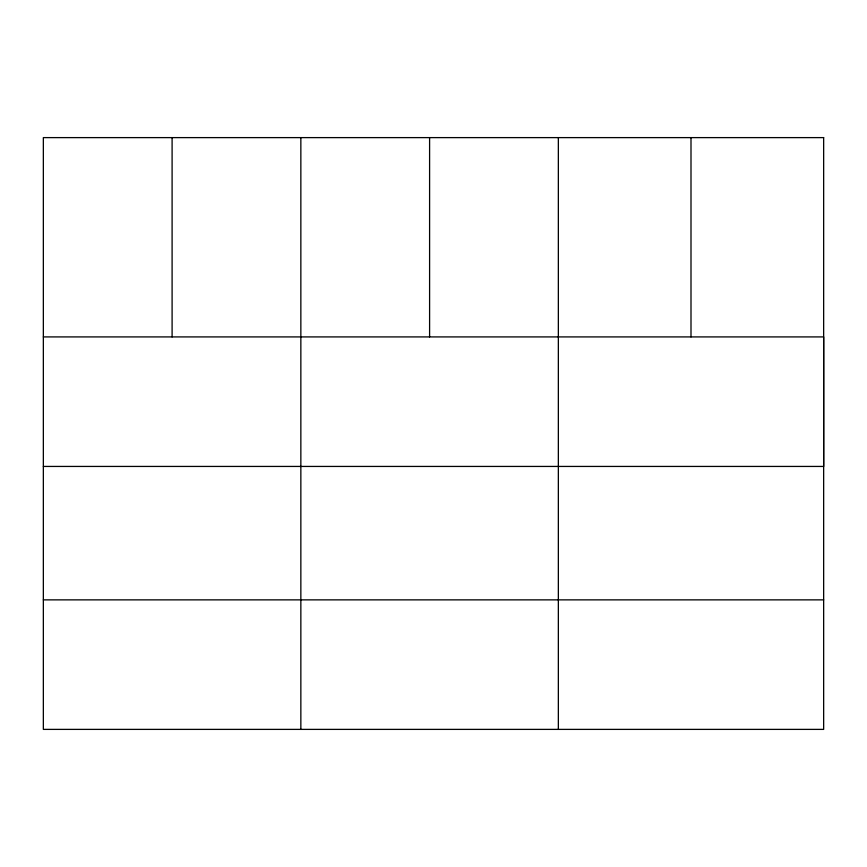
<?xml version="1.0" encoding="UTF-8"?>
<svg xmlns="http://www.w3.org/2000/svg" width="867" height="867" viewBox="0 0 867 867"><rect width="100%" height="100%" fill="white"/><g stroke="black" fill="none" stroke-linecap="round" stroke-linejoin="round"><path stroke-width="1.3" d="M43.35 336.916L823.65 336.916L823.65 466.435L43.35 466.435M43.35 599.866L823.65 599.866M690.999 137.615L690.999 336.916M558.348 137.615L558.348 729.385M429.598 137.615L429.598 336.916M300.849 137.615L300.849 729.385M172.1 137.615L172.1 336.916M823.65 137.615L43.35 137.615L43.35 729.385L823.65 729.385L823.65 137.615"/></g></svg>
